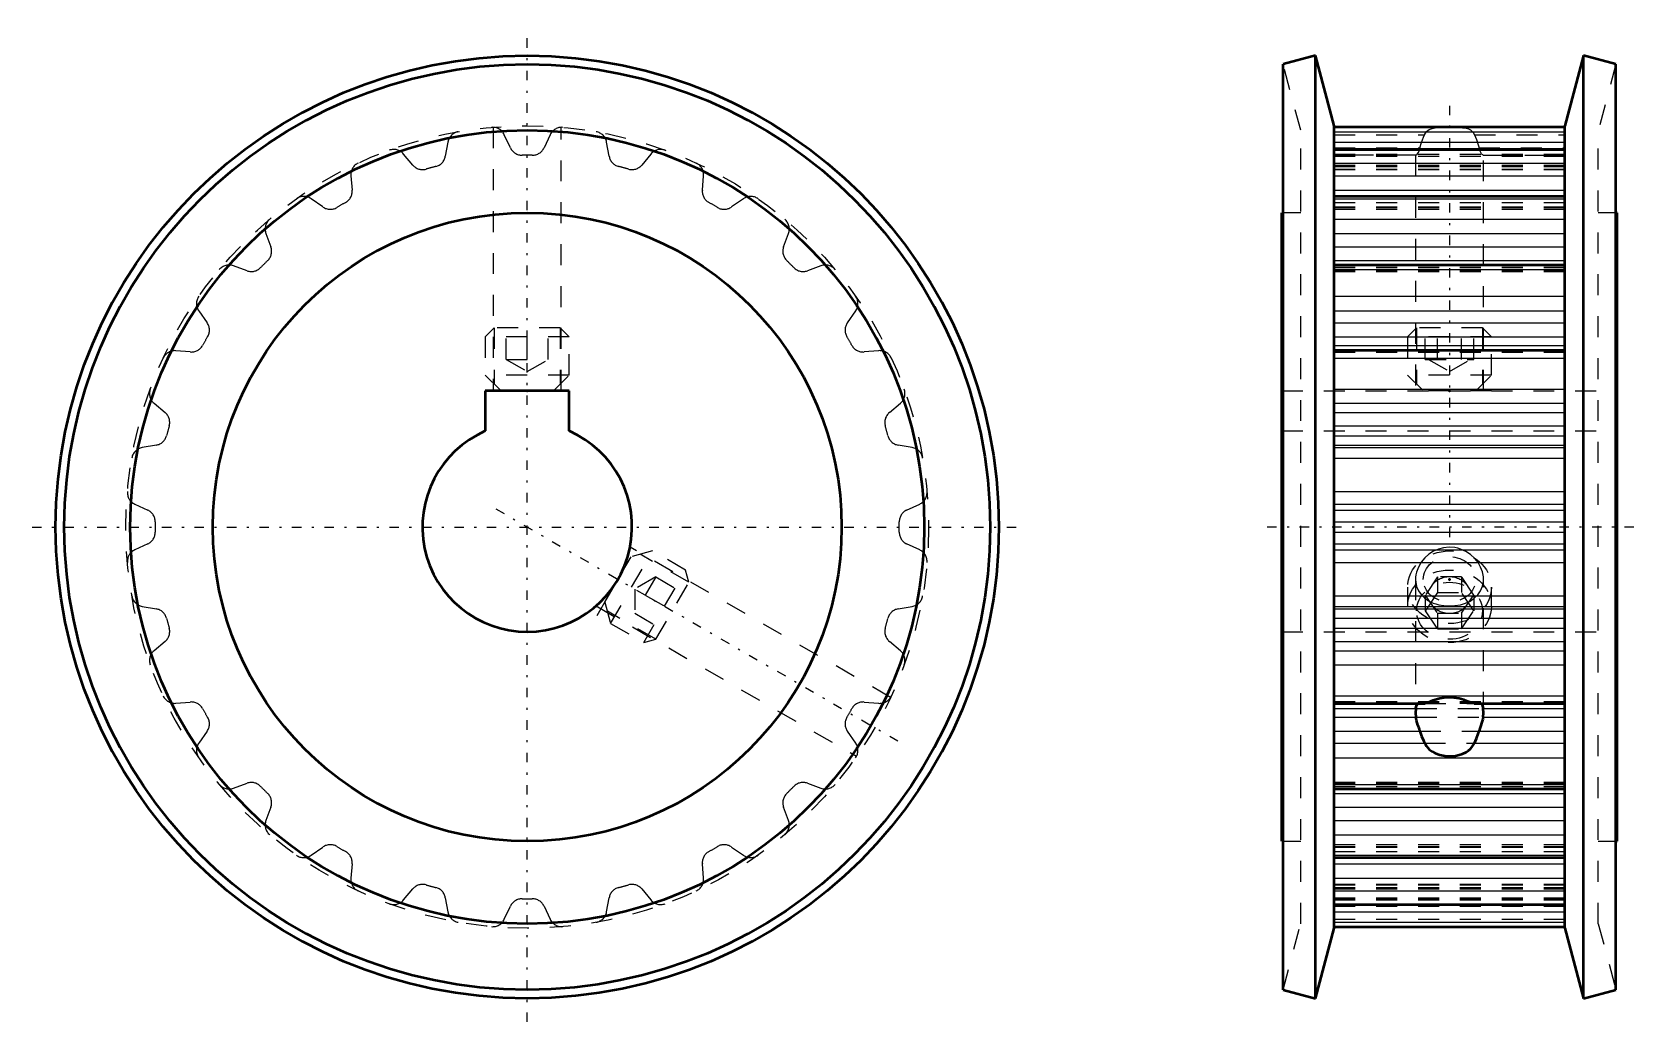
# Model space of a CAD drawing. Header units: millimetres. Extents: x -1 to 163, y 0 to 171.
# Drawn here: x 86.9 to 163.3, y 61.9 to 109.1 of the extents above; entities that cross this region are included whole.
import ezdxf

# ---------------------------------------------------------------- set-up
doc = ezdxf.new("R2010")
doc.units = ezdxf.units.MM
doc.linetypes.add('Center', pattern=[1.5, 0.45, -0.5, 0.05, -0.5])
doc.linetypes.add('Dashed', pattern=[2, 1, -1])
for name, color, linetype, lineweight in [('2d ConnectionPoints', 7, 'Continuous', 50), ('AM_4', 3, 'Continuous', 25), ('AM_5', 3, 'Continuous', 25), ('center', 4, 'Center', 25), ('hidden', 3, 'Dashed', 25), ('vis', 1, 'Continuous', 50)]:
    doc.layers.add(name, color=color, linetype=linetype, lineweight=lineweight)

# ---------------------------------------------------------------- blocks, each defined once
blk = doc.blocks.new('10_SET_SCREW4_3_1_0_in_MTP24XL037_A_C10_900')
at = {"layer": 'AM_5', "linetype": 'Dashed'}
for p, q in [((113.83, 81.268), (115.83, 84.732)), ((118.213, 82.86), (115.893, 84.2)), ((116.643, 80.14), (114.322, 81.48))]:
    blk.add_line(p, q, dxfattribs=at)
at = {"layer": 'hidden'}
for p, q in [((114.205, 81.917), (115.455, 84.083)), ((114.48, 80.893), (116.48, 84.357)), ((116.48, 84.357), (115.455, 84.083)), ((118.056, 83.447), (116.48, 84.357)), ((116.056, 79.983), (118.056, 83.447)), ((118.213, 82.86), (118.056, 83.447)), ((116.629, 83.116), (115.629, 81.384)), ((116.629, 83.116), (115.629, 82.539)), ((116.629, 83.116), (117.928, 82.366)), ((116.643, 80.14), (118.213, 82.86)), ((114.205, 81.917), (114.48, 80.893)), ((115.629, 82.539), (115.629, 81.384)), ((116.129, 82.25), (117.428, 81.5)), ((115.629, 81.384), (116.928, 80.634)), ((114.48, 80.893), (116.056, 79.983)), ((116.056, 79.983), (116.643, 80.14))]:
    blk.add_line(p, q, dxfattribs=at)
blk = doc.blocks.new('11_SET_SCREW4_3_2_0_in_MTP24XL037_A_C10_900')
at = {"layer": 'AM_5', "linetype": 'Dashed'}
for p, q in [((108.93, 95), (108.93, 92.32)), ((112.07, 95), (112.07, 92.32)), ((112.5, 92), (108.5, 92))]:
    blk.add_line(p, q, dxfattribs=at)
at = {"layer": 'hidden'}
for p, q in [((108.93, 95), (108.5, 94.57)), ((112.07, 95), (108.93, 95)), ((109.5, 93.5), (109.5, 95)), ((110.5, 93.5), (110.5, 95)), ((111.5, 93.5), (111.5, 95)), ((112.5, 94.57), (112.07, 95)), ((112.5, 94.57), (108.5, 94.57)), ((108.5, 94.57), (108.5, 92.75)), ((112.5, 92.75), (112.5, 94.57)), ((109.5, 93.5), (111.5, 93.5)), ((109.5, 93.5), (110.5, 92.923)), ((110.5, 92.923), (111.5, 93.5)), ((108.5, 92.75), (109.25, 92)), ((112.5, 92.75), (108.5, 92.75)), ((111.75, 92), (112.5, 92.75))]:
    blk.add_line(p, q, dxfattribs=at)
blk = doc.blocks.new('12_MTP24XL037_A_C10_b_0_in_MTP24XL037_A_C10_900')
at = {"layer": 'AM_5', "linetype": 'Dashed'}
blk.add_line((113.83, 81.268), (115.83, 84.732), dxfattribs=at)
at = {"layer": 'center'}
for p, q in [((110.5, 61.875), (110.5, 109.125)), ((109.002, 86.365), (128.582, 75.06)), ((86.875, 85.5), (134.125, 85.5))]:
    blk.add_line(p, q, dxfattribs=at)
at = {"layer": 'hidden'}
for p, q in [((108.879, 104.577), (108.879, 92)), ((109.696, 103.6), (109.405, 104.224)), ((111.595, 104.224), (111.304, 103.6)), ((112.121, 92), (112.121, 104.577)), ((105.039, 102.776), (104.596, 103.303)), ((106.711, 103.87), (106.592, 103.192)), ((114.408, 103.192), (114.289, 103.87)), ((116.404, 103.303), (115.961, 102.776)), ((102.086, 102.263), (102.146, 101.577)), ((118.854, 101.577), (118.914, 102.263)), ((100.754, 100.774), (100.19, 101.169)), ((120.81, 101.169), (120.246, 100.774)), ((98.034, 99.514), (98.269, 98.867)), ((122.731, 98.867), (122.966, 99.514)), ((97.133, 97.731), (96.486, 97.966)), ((124.514, 97.966), (123.867, 97.731)), ((94.831, 95.81), (95.226, 95.246)), ((125.774, 95.246), (126.169, 95.81)), ((94.423, 93.854), (93.737, 93.914)), ((127.263, 93.914), (126.577, 93.854)), ((92.697, 91.404), (93.224, 90.961)), ((127.776, 90.961), (128.303, 91.404)), ((92.808, 89.408), (92.13, 89.289)), ((128.87, 89.289), (128.192, 89.408)), ((91.776, 86.595), (92.4, 86.304)), ((128.6, 86.304), (129.224, 86.595)), ((92.4, 84.696), (91.776, 84.405)), ((127.831, 77.366), (115.407, 84.539)), ((129.224, 84.405), (128.6, 84.696)), ((92.13, 81.711), (92.808, 81.592)), ((113.786, 81.731), (126.21, 74.558)), ((128.192, 81.592), (128.87, 81.711)), ((93.224, 80.039), (92.697, 79.596)), ((128.303, 79.596), (127.776, 80.039)), ((93.737, 77.086), (94.423, 77.146)), ((126.577, 77.146), (127.263, 77.086)), ((95.226, 75.754), (94.831, 75.19)), ((126.169, 75.19), (125.774, 75.754)), ((96.486, 73.034), (97.133, 73.269)), ((123.867, 73.269), (124.514, 73.034)), ((98.269, 72.133), (98.034, 71.486)), ((122.966, 71.486), (122.731, 72.133)), ((100.19, 69.831), (100.754, 70.226)), ((120.246, 70.226), (120.81, 69.831)), ((102.146, 69.423), (102.086, 68.737)), ((118.914, 68.737), (118.854, 69.423)), ((104.596, 67.697), (105.039, 68.224)), ((115.961, 68.224), (116.404, 67.697)), ((106.592, 67.808), (106.711, 67.13)), ((109.405, 66.776), (109.696, 67.4)), ((111.304, 67.4), (111.595, 66.776)), ((114.289, 67.13), (114.408, 67.808))]:
    blk.add_line(p, q, dxfattribs=at)
blk.add_circle((110.5, 85.5), 19.15, dxfattribs=at)
for centre, radius, start, end in [((107.312, 103.764), 0.61, 99.90174, 170), ((108.852, 103.967), 0.61, 25, 95.09825), ((112.148, 103.967), 0.61, 84.90174, 155), ((113.688, 103.764), 0.61, 10, 80.09828), ((104.129, 102.911), 0.61, 40, 110.09825), ((105.991, 103.298), 0.61, 284.21702, 350), ((110.249, 103.858), 0.61, 205, 270.78296), ((110.5, 85.5), 17.75, 89.21704, 90.78296), ((110.751, 103.858), 0.61, 269.21702, 335), ((115.009, 103.298), 0.61, 190, 255.78296), ((116.871, 102.911), 0.61, 69.90178, 140), ((102.693, 102.316), 0.61, 114.90174, 185), ((105.506, 103.168), 0.61, 220, 285.78296), ((110.5, 85.5), 17.75, 104.21704, 105.78296), ((110.5, 85.5), 17.75, 74.21704, 75.78296), ((115.494, 103.168), 0.61, 254.21706, 320), ((118.307, 102.316), 0.61, 355, 65.09828), ((99.84, 100.669), 0.61, 55, 125.09827), ((110.5, 85.5), 17.75, 119.21704, 120.78296), ((101.538, 101.524), 0.61, 299.21706, 5), ((119.462, 101.524), 0.61, 175, 240.78296), ((110.5, 85.5), 17.75, 59.21704, 60.78296), ((121.16, 100.669), 0.61, 54.90178, 125), ((98.607, 99.723), 0.61, 129.9017, 200), ((101.104, 101.273), 0.61, 235, 300.78296), ((119.896, 101.273), 0.61, 239.21706, 305), ((122.393, 99.723), 0.61, 340, 50.09828), ((97.696, 98.659), 0.61, 314.21702, 20), ((123.304, 98.659), 0.61, 160, 225.78293), ((96.277, 97.393), 0.61, 70, 140.09827), ((97.341, 98.304), 0.61, 250, 315.78296), ((110.5, 85.5), 17.75, 134.21704, 135.78296), ((110.5, 85.5), 17.75, 44.21704, 45.78296), ((123.659, 98.304), 0.61, 224.21706, 290), ((124.723, 97.393), 0.61, 39.90178, 110), ((95.331, 96.16), 0.61, 144.9017, 215), ((125.669, 96.16), 0.61, 325, 35.09828), ((94.727, 94.896), 0.61, 329.21702, 35), ((126.273, 94.896), 0.61, 145, 210.78293), ((94.476, 94.462), 0.61, 265, 330.78293), ((110.5, 85.5), 17.75, 149.21704, 150.78296), ((110.5, 85.5), 17.75, 29.21704, 30.78296), ((126.524, 94.462), 0.61, 209.21706, 275), ((93.684, 93.307), 0.61, 85, 155.09827), ((127.316, 93.307), 0.61, 24.90178, 95), ((93.089, 91.871), 0.61, 159.9017, 230), ((127.911, 91.871), 0.61, 310, 20.09828), ((92.832, 90.494), 0.61, 344.21702, 50), ((128.168, 90.494), 0.61, 130, 195.78293), ((110.5, 85.5), 17.75, 164.21704, 165.78296), ((110.5, 85.5), 17.75, 14.21704, 15.78296), ((92.702, 90.009), 0.61, 280, 345.78296), ((128.298, 90.009), 0.61, 194.21706, 260), ((92.236, 88.688), 0.61, 100, 170.09827), ((128.764, 88.688), 0.61, 9.90174, 80), ((92.033, 87.148), 0.61, 174.9017, 245), ((128.967, 87.148), 0.61, 295, 5.09826), ((92.142, 85.751), 0.61, 359.21702, 65), ((110.5, 85.5), 17.75, 179.21704, 180.78296), ((128.858, 85.751), 0.61, 115, 180.78293), ((110.5, 85.5), 17.75, 359.21704, 0.78296), ((92.142, 85.249), 0.61, 295, 0.78296), ((128.858, 85.249), 0.61, 179.21706, 245), ((92.033, 83.852), 0.61, 115, 185.09827), ((128.967, 83.852), 0.61, 354.90174, 65), ((92.236, 82.312), 0.61, 189.9017, 260), ((128.764, 82.312), 0.61, 280, 350.09827), ((92.702, 80.991), 0.61, 14.21706, 80), ((110.5, 85.5), 17.75, 194.21704, 195.78296), ((110.5, 85.5), 17.75, 344.21704, 345.78296), ((128.298, 80.991), 0.61, 100, 165.78293), ((92.832, 80.506), 0.61, 310, 15.78296), ((128.168, 80.506), 0.61, 164.21706, 230), ((93.089, 79.129), 0.61, 130, 200.09827), ((127.911, 79.129), 0.61, 339.9017, 50), ((93.684, 77.693), 0.61, 204.9017, 275), ((127.316, 77.693), 0.61, 265, 335.09827), ((94.476, 76.538), 0.61, 29.21706, 95), ((110.5, 85.5), 17.75, 209.21704, 210.78296), ((110.5, 85.5), 17.75, 329.21704, 330.78296), ((126.524, 76.538), 0.61, 85, 150.78296), ((94.727, 76.104), 0.61, 325, 30.78296), ((126.273, 76.104), 0.61, 149.21706, 215), ((95.331, 74.84), 0.61, 145, 215.09827), ((125.669, 74.84), 0.61, 324.90178, 35), ((96.277, 73.607), 0.61, 219.90174, 290), ((97.341, 72.696), 0.61, 44.21706, 110), ((110.5, 85.5), 17.75, 224.21704, 225.78296), ((97.696, 72.341), 0.61, 340, 45.78296), ((123.304, 72.341), 0.61, 134.21706, 200), ((110.5, 85.5), 17.75, 314.21704, 315.78296), ((123.659, 72.696), 0.61, 70, 135.78293), ((124.723, 73.607), 0.61, 250, 320.09827), ((98.607, 71.277), 0.61, 160, 230.09827), ((122.393, 71.277), 0.61, 309.90178, 20), ((101.104, 69.727), 0.61, 59.21706, 125), ((119.896, 69.727), 0.61, 55, 120.78293), ((99.84, 70.331), 0.61, 234.90174, 305), ((110.5, 85.5), 17.75, 239.21704, 240.78296), ((101.538, 69.476), 0.61, 355, 60.78296), ((119.462, 69.476), 0.61, 119.21706, 185), ((110.5, 85.5), 17.75, 299.21704, 300.78296), ((121.16, 70.331), 0.61, 235, 305.09827), ((102.693, 68.684), 0.61, 175, 245.09827), ((105.506, 67.832), 0.61, 74.21706, 140), ((110.5, 85.5), 17.75, 254.21704, 255.78296), ((105.991, 67.702), 0.61, 10, 75.78293), ((115.009, 67.702), 0.61, 104.21706, 170), ((110.5, 85.5), 17.75, 284.21704, 285.78296), ((115.494, 67.832), 0.61, 40, 105.78293), ((118.307, 68.684), 0.61, 294.90178, 5), ((104.129, 68.089), 0.61, 249.90174, 320), ((110.249, 67.142), 0.61, 89.21706, 155), ((110.5, 85.5), 17.75, 269.21704, 270.78296), ((110.751, 67.142), 0.61, 25, 90.78296), ((116.871, 68.089), 0.61, 220, 290.09827), ((107.312, 67.236), 0.61, 190, 260.09827), ((108.852, 67.033), 0.61, 264.90174, 335), ((112.148, 67.033), 0.61, 205, 275.09827), ((113.688, 67.236), 0.61, 279.90174, 350)]:
    blk.add_arc(centre, radius, start, end, dxfattribs=at)
at = {"layer": 'vis'}
for p, q in [((112.5, 92), (108.5, 92)), ((108.5, 92), (108.5, 90.083)), ((112.5, 90.083), (112.5, 92))]:
    blk.add_line(p, q, dxfattribs=at)
for radius in [22.5, 22.086, 18.939, 15]:
    blk.add_circle((110.5, 85.5), radius, dxfattribs=at)
blk.add_arc((110.5, 85.5), 5, 113.57818, 66.42182, dxfattribs=at)
blk = doc.blocks.new('13_SET_SCREW4_3_1_0_in_MTP24XL037_A_C10_900')
at = {"layer": 'hidden'}
for p, q in [((152.5, 82.625), (152.5, 81.715)), ((153.923, 83.116), (153.345, 82.25)), ((155.077, 83.116), (153.923, 83.116)), ((153.923, 83.116), (153.923, 82.366)), ((155.655, 82.25), (155.077, 83.116)), ((155.077, 83.116), (155.077, 82.366)), ((156.5, 81.715), (156.5, 82.625)), ((153.923, 82.366), (153.345, 81.5)), ((153.345, 82.25), (153.345, 81.5)), ((153.345, 82.25), (153.923, 81.384)), ((153.923, 82.366), (155.077, 82.366)), ((155.655, 81.5), (155.077, 82.366)), ((155.077, 81.384), (155.655, 82.25)), ((155.655, 82.25), (155.655, 81.5)), ((153.345, 81.5), (153.923, 80.634)), ((153.923, 81.384), (155.077, 81.384)), ((153.923, 81.384), (153.923, 80.634)), ((155.077, 80.634), (155.655, 81.5)), ((155.077, 81.384), (155.077, 80.634)), ((153.923, 80.634), (155.077, 80.634))]:
    blk.add_line(p, q, dxfattribs=at)
for centre, major_axis in [((154.5, 82.625), (2, 0)), ((154.5, 83), (-1.25, 0)), ((154.5, 81.715), (2, 0)), ((154.5, 81.5), (-1.571, 0))]:
    blk.add_ellipse(centre, major_axis=major_axis, ratio=0.866025, dxfattribs=at)
for start_param, end_param in [(1.570796, 4.712389), (4.712389, 7.853982)]:
    blk.add_ellipse((154.5, 82.25), major_axis=(1, 0), ratio=0.866025, start_param=start_param, end_param=end_param, dxfattribs=at)
blk = doc.blocks.new('14_SET_SCREW4_3_2_0_in_MTP24XL037_A_C10_900')
at = {"layer": 'AM_5', "linetype": 'Dashed'}
for p, q in [((152.929, 95), (152.929, 92.32)), ((156.071, 95), (156.071, 92.32)), ((152.5, 92), (156.5, 92))]:
    blk.add_line(p, q, dxfattribs=at)
at = {"layer": 'hidden'}
for p, q in [((152.929, 95), (152.5, 94.57)), ((156.071, 95), (152.929, 95)), ((153.345, 93.5), (153.345, 95)), ((153.923, 93.5), (153.923, 95)), ((155.077, 93.5), (155.077, 95)), ((155.655, 93.5), (155.655, 95)), ((156.5, 94.57), (156.071, 95)), ((152.5, 94.57), (152.5, 92.75)), ((156.5, 94.57), (152.5, 94.57)), ((156.5, 92.75), (156.5, 94.57)), ((153.345, 93.5), (155.655, 93.5)), ((153.5, 93.5), (154.5, 92.923)), ((154.5, 92.923), (155.5, 93.5)), ((152.5, 92.75), (153.25, 92)), ((156.5, 92.75), (152.5, 92.75)), ((155.75, 92), (156.5, 92.75))]:
    blk.add_line(p, q, dxfattribs=at)
blk = doc.blocks.new('15_MTP24XL037_A_C10_b_0_in_MTP24XL037_A_C10_900')
at = {"layer": 'AM_4'}
for p, q in [((149, 104.574), (160, 104.574)), ((149, 104.365), (160, 104.365)), ((149, 103.87), (160, 103.87)), ((149, 103.484), (160, 103.484)), ((149, 102.87), (160, 102.87)), ((149, 102.263), (160, 102.263)), ((149, 101.577), (160, 101.577)), ((149, 101.168), (160, 101.168)), ((149, 100.191), (160, 100.191)), ((149, 99.514), (160, 99.514)), ((149, 98.867), (160, 98.867)), ((149, 98.221), (160, 98.221)), ((149, 97.784), (160, 97.784)), ((149, 96.511), (160, 96.511)), ((149, 95.81), (160, 95.81)), ((149, 95.246), (160, 95.246)), ((149, 94.584), (160, 94.584)), ((149, 94.164), (160, 94.164)), ((149, 93.563), (160, 93.563)), ((149, 92.081), (160, 92.081)), ((149, 91.404), (160, 91.404)), ((149, 90.961), (160, 90.961)), ((149, 90.328), (160, 90.328)), ((149, 89.859), (160, 89.859)), ((149, 89.408), (160, 89.408)), ((149, 89.289), (160, 89.289)), ((149, 88.793), (160, 88.793)), ((149, 87.202), (160, 87.202)), ((149, 86.595), (160, 86.595)), ((149, 86.304), (160, 86.304)), ((149, 85.743), (160, 85.743)), ((149, 85.257), (160, 85.257)), ((149, 84.696), (160, 84.696)), ((149, 84.405), (160, 84.405)), ((149, 83.798), (160, 83.798)), ((149, 82.207), (160, 82.207)), ((149, 81.711), (160, 81.711)), ((149, 81.592), (160, 81.592)), ((149, 81.141), (160, 81.141)), ((149, 80.672), (160, 80.672)), ((149, 80.039), (160, 80.039)), ((149, 79.596), (160, 79.596)), ((149, 78.919), (160, 78.919)), ((149, 77.437), (160, 77.437)), ((149, 76.836), (152.897, 76.836)), ((156.103, 76.836), (160, 76.836)), ((149, 76.416), (152.897, 76.416)), ((149, 75.754), (153.092, 75.754)), ((155.908, 75.754), (160, 75.754)), ((156.103, 76.416), (160, 76.416)), ((149, 75.19), (153.304, 75.19)), ((155.696, 75.19), (160, 75.19)), ((149, 74.489), (160, 74.489)), ((149, 73.216), (160, 73.216)), ((149, 72.779), (160, 72.779)), ((149, 72.133), (160, 72.133)), ((149, 71.486), (160, 71.486)), ((149, 70.809), (160, 70.809)), ((149, 69.832), (160, 69.832)), ((149, 69.423), (160, 69.423)), ((149, 68.737), (160, 68.737)), ((149, 68.13), (160, 68.13)), ((149, 67.516), (160, 67.516)), ((149, 67.13), (160, 67.13)), ((149, 66.635), (160, 66.635)), ((149, 66.426), (160, 66.426))]:
    blk.add_line(p, q, dxfattribs=at)
at = {"layer": 'AM_5', "linetype": 'Dashed'}
blk.add_line((156.5, 92), (152.5, 92), dxfattribs=at)
at = {"layer": 'center'}
for p, q in [((154.5, 105.608), (154.5, 84.543)), ((163.3, 85.5), (145.7, 85.5))]:
    blk.add_line(p, q, dxfattribs=at)
at = {"layer": 'hidden'}
for p, q in [((147.4, 104.439), (146.557, 107.586)), ((162.443, 107.586), (161.6, 104.439)), ((147.4, 66.561), (147.4, 104.439)), ((149, 104.224), (153.304, 104.224)), ((155.696, 104.224), (160, 104.224)), ((161.6, 66.561), (161.6, 104.439)), ((149, 103.6), (153.092, 103.6)), ((149, 103.303), (160, 103.303)), ((152.879, 103.25), (149, 103.25)), ((149, 103.248), (152.897, 103.248)), ((149, 103.248), (152.899, 103.248)), ((149, 103.192), (160, 103.192)), ((152.879, 103.25), (152.879, 92)), ((152.879, 103.25), (152.897, 103.248)), ((152.897, 103.248), (152.899, 103.248)), ((155.908, 103.6), (160, 103.6)), ((156.089, 103.252), (156.093, 103.25)), ((156.101, 103.248), (156.103, 103.248)), ((156.101, 103.248), (160, 103.248)), ((156.103, 103.248), (156.121, 103.25)), ((156.103, 103.248), (160, 103.248)), ((160, 103.25), (156.121, 103.25)), ((156.121, 92), (156.121, 103.25)), ((149, 102.776), (160, 102.776)), ((149, 102.706), (160, 102.706)), ((149, 102.581), (160, 102.581)), ((149, 102.558), (160, 102.558)), ((149, 101.169), (160, 101.169)), ((149, 100.992), (160, 100.992)), ((147.4, 100.5), (146.557, 100.5)), ((149, 100.774), (160, 100.774)), ((149, 100.749), (160, 100.749)), ((149, 100.663), (160, 100.663)), ((162.443, 100.5), (161.6, 100.5)), ((149, 97.966), (160, 97.966)), ((149, 97.878), (160, 97.878)), ((149, 97.731), (160, 97.731)), ((149, 97.694), (160, 97.694)), ((149, 93.914), (160, 93.914)), ((149, 93.854), (160, 93.854)), ((149, 93.852), (160, 93.852)), ((146.5, 92), (162.5, 92)), ((146.5, 90.083), (162.5, 90.083)), ((152.879, 83.001), (152.879, 76.625)), ((156.121, 76.625), (156.121, 83.001)), ((146.5, 80.5), (162.5, 80.5)), ((160, 77.148), (149, 77.148)), ((149, 77.146), (160, 77.146)), ((149, 77.086), (160, 77.086)), ((152.897, 76.836), (156.103, 76.836)), ((153.078, 77.148), (153.092, 77.146)), ((153.328, 77.083), (153.304, 77.086)), ((153.331, 77.083), (155.671, 77.083)), ((155.696, 77.086), (155.672, 77.083)), ((155.908, 77.146), (155.922, 77.148)), ((152.897, 76.416), (156.103, 76.416)), ((153.092, 75.754), (155.908, 75.754)), ((153.304, 75.19), (155.696, 75.19)), ((160, 73.306), (149, 73.306)), ((149, 73.269), (160, 73.269)), ((149, 73.122), (160, 73.122)), ((149, 73.034), (160, 73.034)), ((146.557, 70.5), (147.4, 70.5)), ((160, 70.337), (149, 70.337)), ((161.6, 70.5), (162.443, 70.5)), ((149, 70.251), (160, 70.251)), ((149, 70.226), (160, 70.226)), ((149, 70.008), (160, 70.008)), ((149, 69.831), (160, 69.831)), ((160, 68.442), (149, 68.442)), ((149, 68.419), (160, 68.419)), ((149, 68.294), (160, 68.294)), ((149, 68.224), (160, 68.224)), ((149, 67.808), (160, 67.808)), ((160, 67.752), (149, 67.752)), ((149, 67.75), (160, 67.75)), ((149, 67.697), (160, 67.697)), ((149, 67.4), (160, 67.4)), ((146.557, 63.414), (147.4, 66.561)), ((149, 66.776), (160, 66.776)), ((161.6, 66.561), (162.443, 63.414))]:
    blk.add_line(p, q, dxfattribs=at)
for points in [[(153.092, 103.6), (153.168, 103.857), (153.253, 104.099), (153.304, 104.224)], [(153.304, 104.224), (153.347, 104.304), (153.401, 104.372), (153.465, 104.427), (153.536, 104.47), (153.666, 104.52), (153.809, 104.549), (154.036, 104.57), (154.234, 104.575)], [(154.79, 104.574), (154.955, 104.57), (155.127, 104.558), (155.289, 104.531), (155.399, 104.499), (155.499, 104.451), (155.572, 104.398), (155.634, 104.331), (155.696, 104.224)], [(155.696, 104.224), (155.786, 103.992), (155.867, 103.744), (155.908, 103.6)], [(153.092, 103.6), (153.063, 103.509), (153.03, 103.428), (152.996, 103.361), (152.962, 103.308), (152.932, 103.27), (152.907, 103.25), (152.899, 103.248)], [(156.101, 103.248), (156.084, 103.256), (156.059, 103.279), (156.03, 103.318), (155.999, 103.371), (155.964, 103.441), (155.931, 103.524), (155.908, 103.6)], [(156.121, 83), (156.114, 83.129), (156.071, 83.355), (155.985, 83.584), (155.863, 83.799), (155.702, 84.001), (155.506, 84.183), (155.276, 84.336), (155.026, 84.448), (154.89, 84.49), (154.751, 84.519), (154.488, 84.539), (154.218, 84.513), (153.972, 84.447), (153.733, 84.341), (153.514, 84.199), (153.317, 84.022), (153.148, 83.815), (153.014, 83.583), (152.927, 83.347), (152.899, 83.223), (152.883, 83.1), (152.879, 83)], [(152.879, 83), (152.886, 82.874), (152.932, 82.653), (153.016, 82.457), (153.14, 82.275), (153.301, 82.115), (153.499, 81.979), (153.621, 81.915)], [(155.379, 81.915), (155.482, 81.967), (155.68, 82.1), (155.85, 82.263), (155.981, 82.452), (156.033, 82.558), (156.073, 82.67), (156.116, 82.891), (156.121, 83)], [(153.621, 81.915), (153.726, 81.87), (153.853, 81.826), (153.985, 81.79), (154.235, 81.746), (154.5, 81.731)], [(154.5, 81.731), (154.76, 81.746), (155.02, 81.791), (155.258, 81.864), (155.379, 81.915)], [(152.992, 77.087), (153.001, 77.099), (153.035, 77.132), (153.069, 77.147), (153.078, 77.148)], [(153.304, 77.086), (153.214, 77.108), (153.133, 77.132), (153.092, 77.146)], [(155.908, 77.146), (155.832, 77.121), (155.747, 77.098), (155.696, 77.086)], [(155.922, 77.148), (155.936, 77.146), (155.97, 77.128), (156.004, 77.093), (156.01, 77.085)]]:
    blk.add_lwpolyline(points, dxfattribs=at)
at = {"layer": 'vis'}
for p, q in [((148.102, 108), (146.557, 107.586)), ((148.102, 63), (148.102, 108)), ((149, 104.65), (148.102, 108)), ((160.898, 108), (160, 104.65)), ((162.443, 107.586), (160.898, 108)), ((160.898, 63), (160.898, 108)), ((146.557, 63.414), (146.557, 107.586)), ((162.443, 63.414), (162.443, 107.586)), ((149, 66.35), (149, 104.65)), ((160, 104.577), (149, 104.577)), ((160, 66.35), (160, 104.65)), ((160, 103.521), (149, 103.521)), ((160, 101.279), (149, 101.279)), ((146.5, 70.5), (146.5, 100.5)), ((146.557, 100.5), (146.5, 100.5)), ((162.5, 100.5), (162.443, 100.5)), ((162.5, 70.5), (162.5, 100.5)), ((160, 98.003), (149, 98.003)), ((160, 93.917), (149, 93.917)), ((149, 77.083), (153.331, 77.083)), ((152.879, 76.625), (152.897, 76.416)), ((155.671, 77.083), (160, 77.083)), ((156.121, 76.625), (156.103, 76.836)), ((149, 72.997), (160, 72.997)), ((146.5, 70.5), (146.557, 70.5)), ((162.443, 70.5), (162.5, 70.5)), ((149, 69.721), (160, 69.721)), ((149, 67.479), (160, 67.479)), ((148.102, 63), (149, 66.35)), ((149, 66.423), (160, 66.423)), ((160, 66.35), (160.898, 63)), ((146.557, 63.414), (148.102, 63)), ((160.898, 63), (162.443, 63.414))]:
    blk.add_line(p, q, dxfattribs=at)
for points in [[(155.672, 77.083), (155.653, 77.085), (155.599, 77.096), (155.535, 77.117), (155.464, 77.143), (155.334, 77.194), (155.191, 77.245), (154.964, 77.31), (154.724, 77.353), (154.473, 77.365), (154.222, 77.346), (154.045, 77.312), (153.873, 77.266), (153.711, 77.211), (153.601, 77.169), (153.501, 77.13), (153.428, 77.104), (153.366, 77.088), (153.328, 77.083)], [(152.897, 76.836), (152.879, 76.627), (152.879, 76.625)], [(152.897, 76.836), (152.916, 76.919), (152.941, 76.994), (152.969, 77.053), (152.992, 77.087)], [(156.01, 77.085), (156.038, 77.041), (156.068, 76.972), (156.093, 76.886), (156.103, 76.836)], [(156.103, 76.416), (156.121, 76.623), (156.121, 76.625)], [(153.092, 75.754), (153.064, 75.844), (153.03, 75.944), (152.996, 76.046), (152.962, 76.152), (152.932, 76.258), (152.907, 76.363), (152.897, 76.416)], [(153.092, 75.754), (153.168, 75.522), (153.253, 75.304), (153.304, 75.19)], [(155.696, 75.19), (155.786, 75.4), (155.867, 75.624), (155.908, 75.754)], [(156.103, 76.416), (156.084, 76.325), (156.059, 76.227), (156.031, 76.13), (155.999, 76.03), (155.965, 75.928), (155.931, 75.829), (155.908, 75.754)], [(153.304, 75.19), (153.347, 75.111), (153.401, 75.032), (153.465, 74.956), (153.536, 74.886), (153.666, 74.786), (153.809, 74.706), (154.036, 74.62), (154.276, 74.572), (154.527, 74.558), (154.778, 74.58), (154.955, 74.618), (155.127, 74.677), (155.289, 74.758), (155.399, 74.833), (155.499, 74.919), (155.572, 74.998), (155.634, 75.082), (155.696, 75.19)]]:
    blk.add_lwpolyline(points, dxfattribs=at)

msp = doc.modelspace()

# ---------------------------------------------------------------- linework, layer by layer
at = {"layer": '2d ConnectionPoints'}
for p in [(110.5, 92), (110.5, 92), (154.5, 92), (154.5, 92), (114.83, 83), (154.5, 83)]:
    msp.add_point(p, dxfattribs=at)

# ---------------------------------------------------------------- block references
for name in ['12_MTP24XL037_A_C10_b_0_in_MTP24XL037_A_C10_900', '15_MTP24XL037_A_C10_b_0_in_MTP24XL037_A_C10_900', '11_SET_SCREW4_3_2_0_in_MTP24XL037_A_C10_900', '14_SET_SCREW4_3_2_0_in_MTP24XL037_A_C10_900', '10_SET_SCREW4_3_1_0_in_MTP24XL037_A_C10_900', '13_SET_SCREW4_3_1_0_in_MTP24XL037_A_C10_900']:
    msp.add_blockref(name, (0, 0))

doc.saveas('drawing.dxf')
